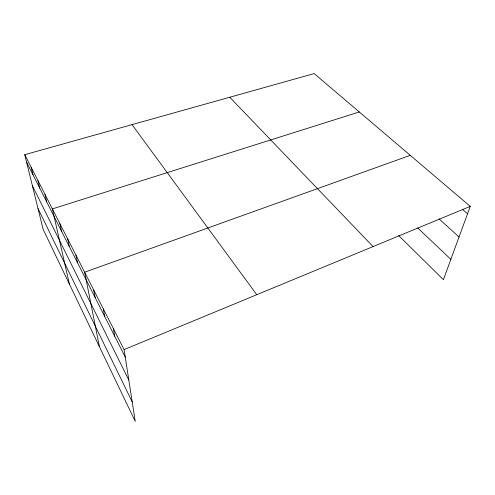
<?xml version="1.0" encoding="UTF-8"?>
<svg xmlns="http://www.w3.org/2000/svg" width="495" height="495" viewBox="0 0 495 495"><rect width="100%" height="100%" fill="white"/><g stroke="black" fill="none" stroke-linecap="round" stroke-linejoin="round"><path stroke-width="0.74" d="M24.75 154.694L124.09 349.612L135.246 421.418L43.158 229.377L24.75 154.694L314.189 73.582L470.25 206.372L443.409 279.681L398.679 235.589M124.09 349.612L470.25 206.372M410.275 155.337L84.645 272.213L99.396 346.661M359.296 111.963L52.377 208.902L69.374 284.056M462.293 209.23L467.54 213.766M438.985 218.815L459.044 236.987M417.625 227.867L450.858 259.349M229.754 97.243L373.069 246.584M132.041 124.629L256.769 294.704M26.594 162.187L125.241 357.031M32.41 185.774L128.818 380.067M38.028 208.574L132.208 401.884M31.204 167.353L33.023 174.883M37.942 180.582L39.736 188.143M44.995 194.417L46.753 202.003M59.883 223.622L61.553 231.239M67.741 239.048L69.368 246.671M75.983 255.228L77.554 262.845M93.747 290.07L95.176 297.65M103.325 308.874L104.68 316.416M113.423 328.692L114.685 336.179"/></g></svg>
